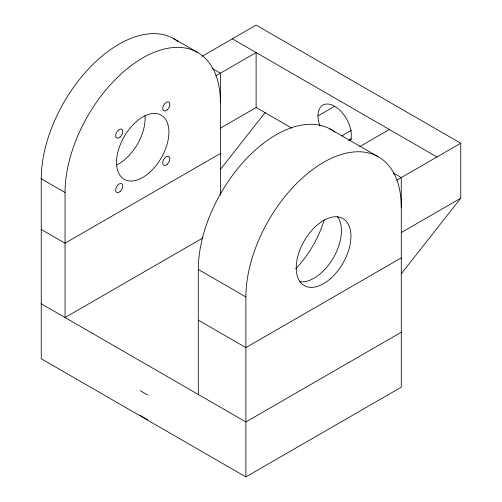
<?xml version="1.0" encoding="UTF-8"?>
<svg xmlns="http://www.w3.org/2000/svg" width="502" height="502" viewBox="0 0 502 502"><rect width="100%" height="100%" fill="white"/><g stroke="black" fill="none" stroke-linecap="round" stroke-linejoin="round"><path stroke-width="0.75" d="M220.422 169.356L265.401 112.222M401.274 273.766L460.761 198.208L460.761 143.252L256.114 25.1L202.011 56.337M216.067 75.702L256.114 52.578L256.114 107.535L220.422 128.142M220.422 153.48L65.034 243.194L41.239 229.452M317.986 115.899L334.345 106.449M341.529 136.036L351.444 130.313M348.909 140.296L350.892 139.148M348.802 140.434L351.444 138.91M359.739 146.622L389.376 129.51M202.783 238.004L65.034 317.534L65.034 192.511A109.875 63.434 -60 0 1 142.731 57.943A109.875 63.434 -60 0 1 220.422 102.797M396.919 180.111L460.761 143.252M401.274 232.552L460.761 198.208M401.274 257.89L245.886 347.604L198.29 320.125M401.274 332.23L245.886 421.944L41.239 303.792M178.21 41.697A109.875 63.434 -60 0 0 92.186 65.128A109.875 63.434 -60 0 0 41.239 178.775L41.239 358.748L245.886 476.9L401.274 387.186L401.274 177.595L393.229 172.952M232.319 38.836L436.966 156.988M173.868 38.761L197.669 52.497M329.519 128.663L377.115 156.141M211.831 68.222L220.422 73.185L220.422 195.077M256.114 107.535L291.756 128.104M41.239 178.775L65.034 192.511M335.035 132.195A109.875 63.434 -60 0 0 249.074 155.965A109.875 63.434 -60 0 0 198.29 269.448L245.886 296.92L245.886 476.9M198.29 269.448L198.29 394.465M245.886 296.92A109.875 63.434 -60 0 1 323.577 162.353A109.875 63.434 -60 0 1 401.274 207.213M337.338 216.519A38.698 22.345 -60 0 1 333.41 257.746A38.698 22.345 -60 0 1 299.675 281.76M324.21 219.863A74.039 42.745 -60 0 1 295.81 268.683M319.918 126.002A23.556 13.598 60 0 1 333.234 105.533A23.556 13.598 60 0 1 350.471 140.648M145.003 115.736A37.016 21.373 -60 0 1 116.583 164.963M147.808 419.754A109.373 63.145 0 0 1 140.215 415.374M147.808 395.024A109.373 63.145 0 0 1 140.215 390.644M330.661 278.503A38.698 22.345 -60 0 0 342.929 218.552A38.698 22.345 -60 0 0 297.146 259.151A38.698 22.345 -60 0 0 330.661 278.503M167.21 164.292A5.045 2.912 -60 0 0 168.81 156.473A5.045 2.912 -60 0 0 162.836 161.769A5.045 2.912 -60 0 0 167.21 164.292M167.21 109.888A5.045 2.912 -60 0 0 168.81 102.069A5.045 2.912 -60 0 0 162.836 107.365A5.045 2.912 -60 0 0 167.21 109.888M120.097 191.494A5.045 2.912 -60 0 0 121.697 183.676A5.045 2.912 -60 0 0 115.724 188.965A5.045 2.912 -60 0 0 120.097 191.494M120.097 137.09A5.045 2.912 -60 0 0 121.697 129.271A5.045 2.912 -60 0 0 115.724 134.567A5.045 2.912 -60 0 0 120.097 137.09M149.502 172.525A37.016 21.373 -60 0 0 161.236 115.184A37.016 21.373 -60 0 0 117.443 154.02A37.016 21.373 -60 0 0 149.502 172.525"/></g></svg>
